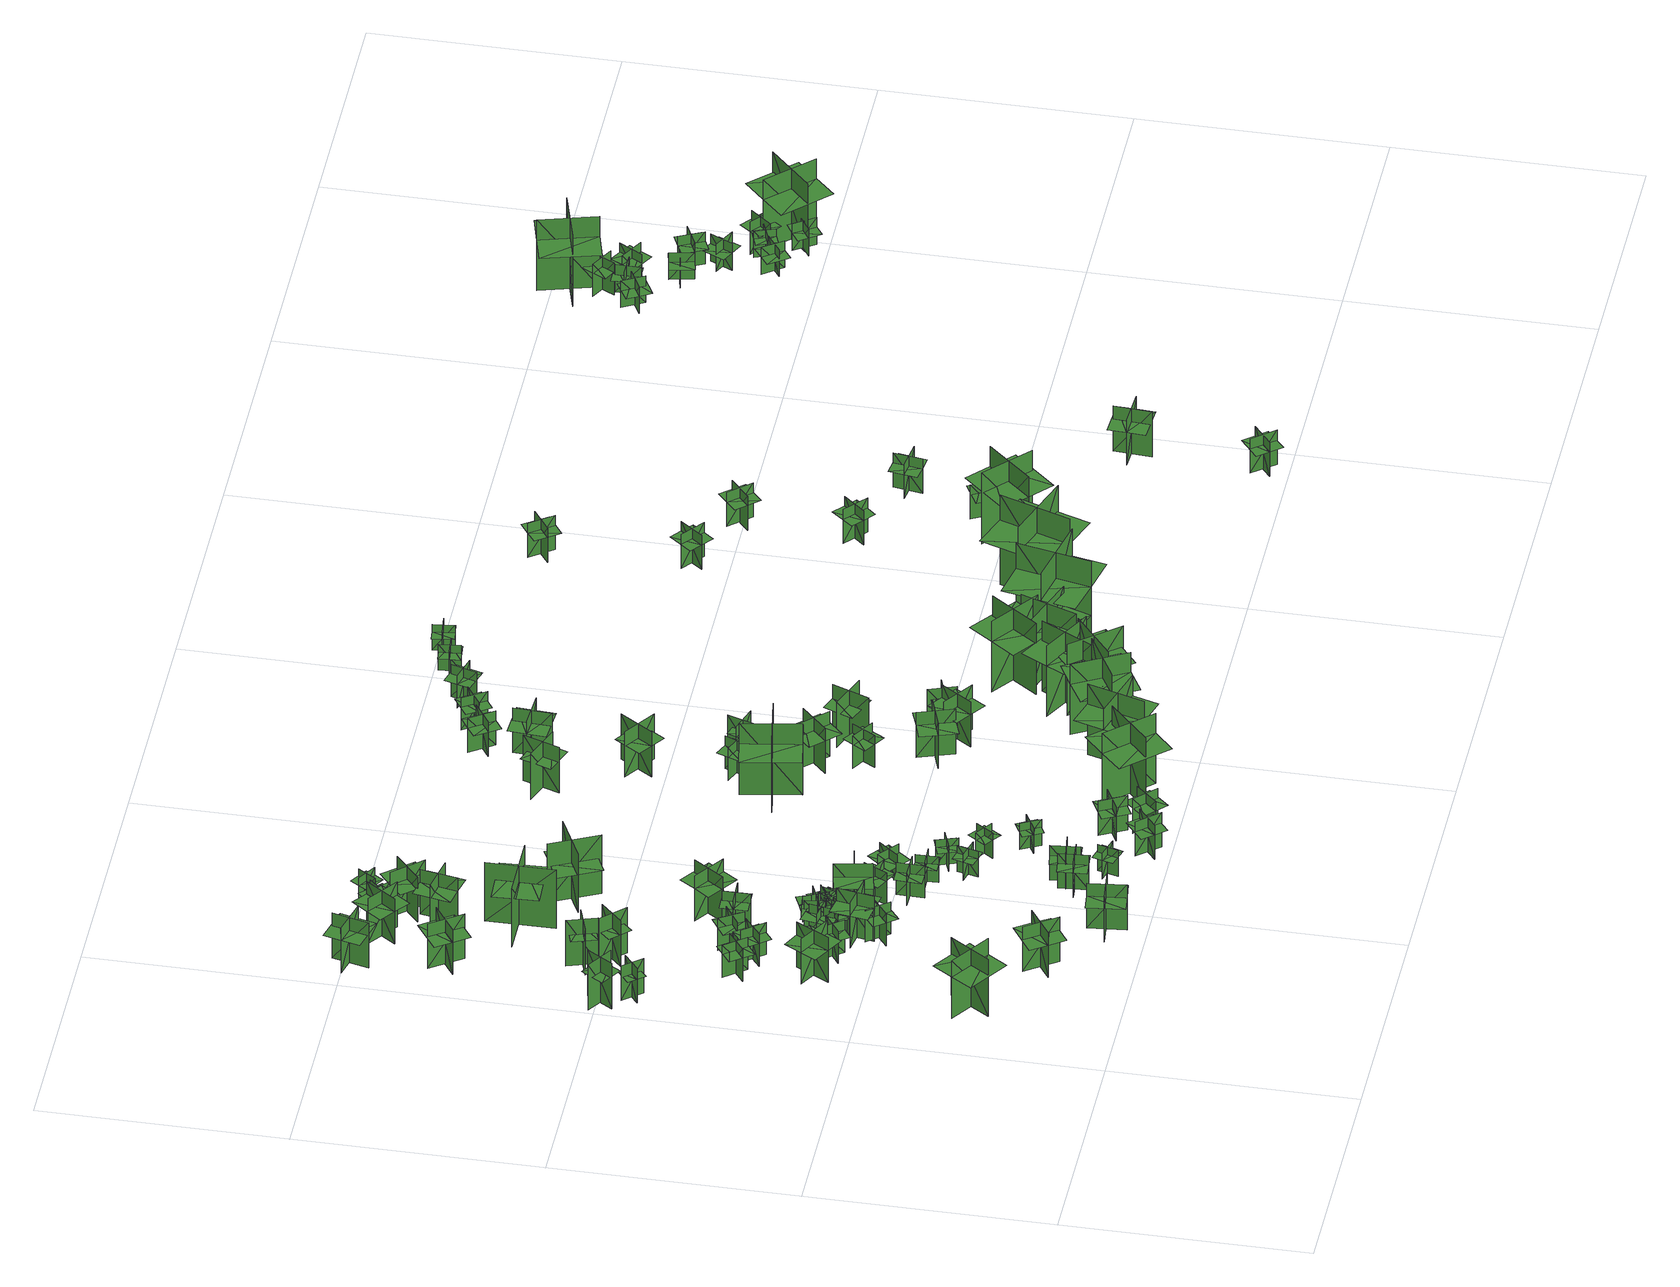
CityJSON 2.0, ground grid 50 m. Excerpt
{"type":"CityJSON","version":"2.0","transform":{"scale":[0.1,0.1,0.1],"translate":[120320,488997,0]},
"CityObjects":{
"tree1":{"type":"SolitaryVegetationObject","geometry":[{"type":"MultiSurface","lod":"1","boundaries":[[[0,1,2]],[[0,2,3]],[[4,5,6]],[[4,6,7]],[[8,9,10]],[[8,10,11]],[[8,11,12]],[[8,12,13]]]}]},
"tree2":{"type":"SolitaryVegetationObject","geometry":[{"type":"MultiSurface","lod":"1","boundaries":[[[14,15,16]],[[14,16,17]],[[18,19,20]],[[18,20,21]],[[22,23,24]],[[22,24,25]],[[22,25,26]],[[22,26,27]]]}]},
"tree3":{"type":"SolitaryVegetationObject","geometry":[{"type":"MultiSurface","lod":"1","boundaries":[[[28,29,30]],[[28,30,31]],[[32,33,34]],[[32,34,35]],[[36,37,38]],[[36,38,39]],[[36,39,40]],[[36,40,41]]]}]},
"tree4":{"type":"SolitaryVegetationObject","geometry":[{"type":"MultiSurface","lod":"1","boundaries":[[[42,43,44]],[[42,44,45]],[[46,47,48]],[[46,48,49]],[[50,51,52]],[[50,52,53]],[[50,53,54]],[[50,54,55]]]}]},
"tree5":{"type":"SolitaryVegetationObject","geometry":[{"type":"MultiSurface","lod":"1","boundaries":[[[56,57,58]],[[56,58,59]],[[60,61,62]],[[60,62,63]],[[64,65,66]],[[64,66,67]],[[64,67,68]],[[64,68,69]]]}]},
"tree6":{"type":"SolitaryVegetationObject","geometry":[{"type":"MultiSurface","lod":"1","boundaries":[[[70,71,72]],[[70,72,73]],[[74,75,76]],[[74,76,77]],[[78,79,80]],[[78,80,81]],[[78,81,82]],[[78,82,83]]]}]},
"tree7":{"type":"SolitaryVegetationObject","geometry":[{"type":"MultiSurface","lod":"1","boundaries":[[[84,85,86]],[[84,86,87]],[[88,89,90]],[[88,90,91]],[[92,93,94]],[[92,94,95]],[[92,95,96]],[[92,96,97]]]}]},
"tree8":{"type":"SolitaryVegetationObject","geometry":[{"type":"MultiSurface","lod":"1","boundaries":[[[98,99,100]],[[98,100,101]],[[102,103,104]],[[102,104,105]],[[106,107,108]],[[106,108,109]],[[106,109,110]],[[106,110,111]]]}]},
"tree9":{"type":"SolitaryVegetationObject","geometry":[{"type":"MultiSurface","lod":"1","boundaries":[[[112,113,114]],[[112,114,115]],[[116,117,118]],[[116,118,119]],[[120,121,122]],[[120,122,123]],[[120,123,124]],[[120,124,125]]]}]},
"tree10":{"type":"SolitaryVegetationObject","geometry":[{"type":"MultiSurface","lod":"1","boundaries":[[[126,127,128]],[[126,128,129]],[[130,131,132]],[[130,132,133]],[[134,135,136]],[[134,136,137]],[[134,137,138]],[[134,138,139]]]}]},
"tree11":{"type":"SolitaryVegetationObject","geometry":[{"type":"MultiSurface","lod":"1","boundaries":[[[140,141,142]],[[140,142,143]],[[144,145,146]],[[144,146,147]],[[148,149,150]],[[148,150,151]],[[148,151,152]],[[148,152,153]]]}]},
"tree12":{"type":"SolitaryVegetationObject","geometry":[{"type":"MultiSurface","lod":"1","boundaries":[[[154,155,156]],[[154,156,157]],[[158,159,160]],[[158,160,161]],[[162,163,164]],[[162,164,165]],[[162,165,166]],[[162,166,167]]]}]},
"tree13":{"type":"SolitaryVegetationObject","geometry":[{"type":"MultiSurface","lod":"1","boundaries":[[[168,169,170]],[[168,170,171]],[[172,173,174]],[[172,174,175]],[[176,177,178]],[[176,178,179]],[[176,179,180]],[[176,180,181]]]}]},
"tree14":{"type":"SolitaryVegetationObject","geometry":[{"type":"MultiSurface","lod":"1","boundaries":[[[182,183,184]],[[182,184,185]],[[186,187,188]],[[186,188,189]],[[190,191,192]],[[190,192,193]],[[190,193,194]],[[190,194,195]]]}]},
"tree15":{"type":"SolitaryVegetationObject","geometry":[{"type":"MultiSurface","lod":"1","boundaries":[[[196,197,198]],[[196,198,199]],[[200,201,202]],[[200,202,203]],[[204,205,206]],[[204,206,207]],[[204,207,208]],[[204,208,209]]]}]},
"tree16":{"type":"SolitaryVegetationObject","geometry":[{"type":"MultiSurface","lod":"1","boundaries":[[[210,211,212]],[[210,212,213]],[[214,215,216]],[[214,216,217]],[[218,219,220]],[[218,220,221]],[[218,221,222]],[[218,222,223]]]}]},
"tree17":{"type":"SolitaryVegetationObject","geometry":[{"type":"MultiSurface","lod":"1","boundaries":[[[224,225,226]],[[224,226,227]],[[228,229,230]],[[228,230,231]],[[232,233,234]],[[232,234,235]],[[232,235,236]],[[232,236,237]]]}]},
"tree18":{"type":"SolitaryVegetationObject","geometry":[{"type":"MultiSurface","lod":"1","boundaries":[[[238,239,240]],[[238,240,241]],[[242,243,244]],[[242,244,245]],[[246,247,248]],[[246,248,249]],[[246,249,250]],[[246,250,251]]]}]},
"tree19":{"type":"SolitaryVegetationObject","geometry":[{"type":"MultiSurface","lod":"1","boundaries":[[[252,253,254]],[[252,254,255]],[[256,257,258]],[[256,258,259]],[[260,261,262]],[[260,262,263]],[[260,263,264]],[[260,264,265]]]}]},
"tree20":{"type":"SolitaryVegetationObject","geometry":[{"type":"MultiSurface","lod":"1","boundaries":[[[266,267,268]],[[266,268,269]],[[270,271,272]],[[270,272,273]],[[274,275,276]],[[274,276,277]],[[274,277,278]],[[274,278,279]]]}]},
"tree21":{"type":"SolitaryVegetationObject","geometry":[{"type":"MultiSurface","lod":"1","boundaries":[[[280,281,282]],[[280,282,283]],[[284,285,286]],[[284,286,287]],[[288,289,290]],[[288,290,291]],[[288,291,292]],[[288,292,293]]]}]},
"tree22":{"type":"SolitaryVegetationObject","geometry":[{"type":"MultiSurface","lod":"1","boundaries":[[[294,295,296]],[[294,296,297]],[[298,299,300]],[[298,300,301]],[[302,303,304]],[[302,304,305]],[[302,305,306]],[[302,306,307]]]}]},
"tree23":{"type":"SolitaryVegetationObject","geometry":[{"type":"MultiSurface","lod":"1","boundaries":[[[308,309,310]],[[308,310,311]],[[312,313,314]],[[312,314,315]],[[316,317,318]],[[316,318,319]],[[316,319,320]],[[316,320,321]]]}]},
"tree24":{"type":"SolitaryVegetationObject","geometry":[{"type":"MultiSurface","lod":"1","boundaries":[[[322,323,324]],[[322,324,325]],[[326,327,328]],[[326,328,329]],[[330,331,332]],[[330,332,333]],[[330,333,334]],[[330,334,335]]]}]},
"tree25":{"type":"SolitaryVegetationObject","geometry":[{"type":"MultiSurface","lod":"1","boundaries":[[[336,337,338]],[[336,338,339]],[[340,341,342]],[[340,342,343]],[[344,345,346]],[[344,346,347]],[[344,347,348]],[[344,348,349]]]}]},
"tree26":{"type":"SolitaryVegetationObject","geometry":[{"type":"MultiSurface","lod":"1","boundaries":[[[350,351,352]],[[350,352,353]],[[354,355,356]],[[354,356,357]],[[358,359,360]],[[358,360,361]],[[358,361,362]],[[358,362,363]]]}]},
"tree27":{"type":"SolitaryVegetationObject","geometry":[{"type":"MultiSurface","lod":"1","boundaries":[[[364,365,366]],[[364,366,367]],[[368,369,370]],[[368,370,371]],[[372,373,374]],[[372,374,375]],[[372,375,376]],[[372,376,377]]]}]},
"tree28":{"type":"SolitaryVegetationObject","geometry":[{"type":"MultiSurface","lod":"1","boundaries":[[[378,379,380]],[[378,380,381]],[[382,383,384]],[[382,384,385]],[[386,387,388]],[[386,388,389]],[[386,389,390]],[[386,390,391]]]}]},
"tree29":{"type":"SolitaryVegetationObject","geometry":[{"type":"MultiSurface","lod":"1","boundaries":[[[392,393,394]],[[392,394,395]],[[396,397,398]],[[396,398,399]],[[400,401,402]],[[400,402,403]],[[400,403,404]],[[400,404,405]]]}]},
"tree30":{"type":"SolitaryVegetationObject","geometry":[{"type":"MultiSurface","lod":"1","boundaries":[[[406,407,408]],[[406,408,409]],[[410,411,412]],[[410,412,413]],[[414,415,416]],[[414,416,417]],[[414,417,418]],[[414,418,419]]]}]},
"tree31":{"type":"SolitaryVegetationObject","geometry":[{"type":"MultiSurface","lod":"1","boundaries":[[[420,421,422]],[[420,422,423]],[[424,425,426]],[[424,426,427]],[[428,429,430]],[[428,430,431]],[[428,431,432]],[[428,432,433]]]}]},
"tree32":{"type":"SolitaryVegetationObject","geometry":[{"type":"MultiSurface","lod":"1","boundaries":[[[434,435,436]],[[434,436,437]],[[438,439,440]],[[438,440,441]],[[442,443,444]],[[442,444,445]],[[442,445,446]],[[442,446,447]]]}]},
"tree33":{"type":"SolitaryVegetationObject","geometry":[{"type":"MultiSurface","lod":"1","boundaries":[[[448,449,450]],[[448,450,451]],[[452,453,454]],[[452,454,455]],[[456,457,458]],[[456,458,459]],[[456,459,460]],[[456,460,461]]]}]},
"tree34":{"type":"SolitaryVegetationObject","geometry":[{"type":"MultiSurface","lod":"1","boundaries":[[[462,463,464]],[[462,464,465]],[[466,467,468]],[[466,468,469]],[[470,471,472]],[[470,472,473]],[[470,473,474]],[[470,474,475]]]}]},
"tree35":{"type":"SolitaryVegetationObject","geometry":[{"type":"MultiSurface","lod":"1","boundaries":[[[476,477,478]],[[476,478,479]],[[480,481,482]],[[480,482,483]],[[484,485,486]],[[484,486,487]],[[484,487,488]],[[484,488,489]]]}]},
"tree36":{"type":"SolitaryVegetationObject","geometry":[{"type":"MultiSurface","lod":"1","boundaries":[[[490,491,492]],[[490,492,493]],[[494,495,496]],[[494,496,497]],[[498,499,500]],[[498,500,501]],[[498,501,502]],[[498,502,503]]]}]},
"tree37":{"type":"SolitaryVegetationObject","geometry":[{"type":"MultiSurface","lod":"1","boundaries":[[[504,505,506]],[[504,506,507]],[[508,509,510]],[[508,510,511]],[[512,513,514]],[[512,514,515]],[[512,515,516]],[[512,516,517]]]}]},
"tree38":{"type":"SolitaryVegetationObject","geometry":[{"type":"MultiSurface","lod":"1","boundaries":[[[518,519,520]],[[518,520,521]],[[522,523,524]],[[522,524,525]],[[526,527,528]],[[526,528,529]],[[526,529,530]],[[526,530,531]]]}]},
"tree39":{"type":"SolitaryVegetationObject","geometry":[{"type":"MultiSurface","lod":"1","boundaries":[[[532,533,534]],[[532,534,535]],[[536,537,538]],[[536,538,539]],[[540,541,542]],[[540,542,543]],[[540,543,544]],[[540,544,545]]]}]},
"tree40":{"type":"SolitaryVegetationObject","geometry":[{"type":"MultiSurface","lod":"1","boundaries":[[[546,547,548]],[[546,548,549]],[[550,551,552]],[[550,552,553]],[[554,555,556]],[[554,556,557]],[[554,557,558]],[[554,558,559]]]}]},
"tree41":{"type":"SolitaryVegetationObject","geometry":[{"type":"MultiSurface","lod":"1","boundaries":[[[560,561,562]],[[560,562,563]],[[564,565,566]],[[564,566,567]],[[568,569,570]],[[568,570,571]],[[568,572,573]],[[568,573,569]]]}]},
"tree42":{"type":"SolitaryVegetationObject","geometry":[{"type":"MultiSurface","lod":"1","boundaries":[[[574,575,576]],[[574,576,577]],[[578,579,580]],[[578,580,581]],[[582,583,584]],[[582,584,585]],[[582,585,586]],[[582,586,587]]]}]},
"tree43":{"type":"SolitaryVegetationObject","geometry":[{"type":"MultiSurface","lod":"1","boundaries":[[[588,589,590]],[[588,590,591]],[[592,593,594]],[[592,594,595]],[[596,597,598]],[[596,598,599]],[[596,599,600]],[[596,600,601]]]}]},
"tree44":{"type":"SolitaryVegetationObject","geometry":[{"type":"MultiSurface","lod":"1","boundaries":[[[602,603,604]],[[602,604,605]],[[606,607,608]],[[606,608,609]],[[610,611,612]],[[610,612,613]],[[610,613,614]],[[610,614,615]]]}]},
"tree45":{"type":"SolitaryVegetationObject","geometry":[{"type":"MultiSurface","lod":"1","boundaries":[[[616,617,618]],[[616,618,619]],[[620,621,622]],[[620,622,623]],[[624,625,626]],[[624,626,627]],[[624,627,628]],[[624,628,629]]]}]},
"tree46":{"type":"SolitaryVegetationObject","geometry":[{"type":"MultiSurface","lod":"1","boundaries":[[[630,631,632]],[[630,632,633]],[[634,635,636]],[[634,636,637]],[[638,639,640]],[[638,640,641]],[[638,641,642]],[[638,642,643]]]}]},
"tree47":{"type":"SolitaryVegetationObject","geometry":[{"type":"MultiSurface","lod":"1","boundaries":[[[644,645,646]],[[644,646,647]],[[648,649,650]],[[648,650,651]],[[652,653,654]],[[652,654,655]],[[652,655,656]],[[652,656,657]]]}]},
"tree48":{"type":"SolitaryVegetationObject","geometry":[{"type":"MultiSurface","lod":"1","boundaries":[[[658,659,660]],[[658,660,661]],[[662,663,664]],[[662,664,665]],[[666,667,668]],[[666,668,669]],[[666,669,670]],[[666,670,671]]]}]},
"tree49":{"type":"SolitaryVegetationObject","geometry":[{"type":"MultiSurface","lod":"1","boundaries":[[[672,673,674]],[[672,674,675]],[[676,677,678]],[[676,678,679]],[[680,681,682]],[[680,682,683]],[[680,683,684]],[[680,684,685]]]}]},
"tree50":{"type":"SolitaryVegetationObject","geometry":[{"type":"MultiSurface","lod":"1","boundaries":[[[686,687,688]],[[686,688,689]],[[690,691,692]],[[690,692,693]],[[694,695,696]],[[694,696,697]],[[694,697,698]],[[694,698,699]]]}]},
"tree51":{"type":"SolitaryVegetationObject","geometry":[{"type":"MultiSurface","lod":"1","boundaries":[[[700,701,702]],[[700,702,703]],[[704,705,706]],[[704,706,707]],[[708,709,710]],[[708,710,711]],[[708,711,712]],[[708,712,713]]]}]},
"tree52":{"type":"SolitaryVegetationObject","geometry":[{"type":"MultiSurface","lod":"1","boundaries":[[[714,715,716]],[[714,716,717]],[[718,719,720]],[[718,720,721]],[[722,723,724]],[[722,724,725]],[[722,725,726]],[[722,726,727]]]}]},
"tree53":{"type":"SolitaryVegetationObject","geometry":[{"type":"MultiSurface","lod":"1","boundaries":[[[728,729,730]],[[728,730,731]],[[732,733,734]],[[732,734,735]],[[736,737,738]],[[736,738,739]],[[736,739,740]],[[736,740,741]]]}]},
"tree54":{"type":"SolitaryVegetationObject","geometry":[{"type":"MultiSurface","lod":"1","boundaries":[[[742,743,744]],[[742,744,745]],[[746,747,748]],[[746,748,749]],[[750,751,752]],[[750,752,753]],[[750,753,754]],[[750,754,755]]]}]},
"tree55":{"type":"SolitaryVegetationObject","geometry":[{"type":"MultiSurface","lod":"1","boundaries":[[[756,757,758]],[[756,758,759]],[[760,761,762]],[[760,762,763]],[[764,765,766]],[[764,766,767]],[[764,767,768]],[[764,768,769]]]}]},
"tree56":{"type":"SolitaryVegetationObject","geometry":[{"type":"MultiSurface","lod":"1","boundaries":[[[770,771,772]],[[770,772,773]],[[774,775,776]],[[774,776,777]],[[778,779,780]],[[778,780,781]],[[778,781,782]],[[778,782,783]]]}]},
"tree57":{"type":"SolitaryVegetationObject","geometry":[{"type":"MultiSurface","lod":"1","boundaries":[[[784,785,786]],[[784,786,787]],[[788,789,790]],[[788,790,791]],[[792,793,794]],[[792,794,795]],[[792,795,796]],[[792,796,797]]]}]},
"tree58":{"type":"SolitaryVegetationObject","geometry":[{"type":"MultiSurface","lod":"1","boundaries":[[[798,799,800]],[[798,800,801]],[[802,803,804]],[[802,804,805]],[[806,807,808]],[[806,808,809]],[[806,809,810]],[[806,810,811]]]}]},
"tree59":{"type":"SolitaryVegetationObject","geometry":[{"type":"MultiSurface","lod":"1","boundaries":[[[812,813,814]],[[812,814,815]],[[816,817,818]],[[816,818,819]],[[820,821,822]],[[820,822,823]],[[820,823,824]],[[820,824,825]]]}]},
"tree60":{"type":"SolitaryVegetationObject","geometry":[{"type":"MultiSurface","lod":"1","boundaries":[[[826,827,828]],[[826,828,829]],[[830,831,832]],[[830,832,833]],[[834,835,836]],[[834,836,837]],[[834,837,838]],[[834,838,839]]]}]},
"tree61":{"type":"SolitaryVegetationObject","geometry":[{"type":"MultiSurface","lod":"1","boundaries":[[[840,841,842]],[[840,842,843]],[[844,845,846]],[[844,846,847]],[[848,849,850]],[[848,850,851]],[[848,851,852]],[[848,852,853]]]}]},
"tree62":{"type":"SolitaryVegetationObject","geometry":[{"type":"MultiSurface","lod":"1","boundaries":[[[854,855,856]],[[854,856,857]],[[858,859,860]],[[858,860,861]],[[862,863,864]],[[862,864,865]],[[862,865,866]],[[862,866,867]]]}]},
"tree63":{"type":"SolitaryVegetationObject","geometry":[{"type":"MultiSurface","lod":"1","boundaries":[[[868,869,870]],[[868,870,871]],[[872,873,874]],[[872,874,875]],[[876,877,878]],[[876,878,879]],[[876,879,880]],[[876,880,881]]]}]},
"tree64":{"type":"SolitaryVegetationObject","geometry":[{"type":"MultiSurface","lod":"1","boundaries":[[[882,883,884]],[[882,884,885]],[[886,887,888]],[[886,888,889]],[[890,891,892]],[[890,892,893]],[[890,893,894]],[[890,894,895]]]}]},
"tree65":{"type":"SolitaryVegetationObject","geometry":[{"type":"MultiSurface","lod":"1","boundaries":[[[896,897,898]],[[896,898,899]],[[900,901,902]],[[900,902,903]],[[904,905,906]],[[904,906,907]],[[904,907,908]],[[904,908,909]]]}]},
"tree66":{"type":"SolitaryVegetationObject","geometry":[{"type":"MultiSurface","lod":"1","boundaries":[[[910,911,912]],[[910,912,913]],[[914,915,916]],[[914,916,917]],[[918,919,920]],[[918,920,921]],[[918,921,922]],[[918,922,923]]]}]},
"tree67":{"type":"SolitaryVegetationObject","geometry":[{"type":"MultiSurface","lod":"1","boundaries":[[[924,925,926]],[[924,926,927]],[[928,929,930]],[[928,930,931]],[[932,933,934]],[[932,934,935]],[[932,935,936]],[[932,936,937]]]}]},
"tree68":{"type":"SolitaryVegetationObject","geometry":[{"type":"MultiSurface","lod":"1","boundaries":[[[938,939,940]],[[938,940,941]],[[942,943,944]],[[942,944,945]],[[946,947,948]],[[946,948,949]],[[946,949,950]],[[946,950,951]]]}]},
"tree69":{"type":"SolitaryVegetationObject","geometry":[{"type":"MultiSurface","lod":"1","boundaries":[[[952,953,954]],[[952,954,955]],[[956,957,958]],[[956,958,959]],[[960,961,962]],[[960,962,963]],[[960,963,964]],[[960,964,965]]]}]},
"tree70":{"type":"SolitaryVegetationObject","geometry":[{"type":"MultiSurface","lod":"1","boundaries":[[[966,967,968]],[[966,968,969]],[[970,971,972]],[[970,972,973]],[[974,975,976]],[[974,976,977]],[[974,977,978]],[[974,978,979]]]}]},
"tree71":{"type":"SolitaryVegetationObject","geometry":[{"type":"MultiSurface","lod":"1","boundaries":[[[980,981,982]],[[980,982,983]],[[984,985,986]],[[984,986,987]],[[988,989,990]],[[988,990,991]],[[988,991,992]],[[988,992,993]]]}]},
"tree72":{"type":"SolitaryVegetationObject","geometry":[{"type":"MultiSurface","lod":"1","boundaries":[[[994,995,996]],[[994,996,997]],[[998,999,1000]],[[998,1000,1001]],[[1002,1003,1004]],[[1002,1004,1005]],[[1002,1005,1006]],[[1002,1006,1007]]]}]},
"tree73":{"type":"SolitaryVegetationObject","geometry":[{"type":"MultiSurface","lod":"1","boundaries":[[[1008,1009,1010]],[[1008,1010,1011]],[[1012,1013,1014]],[[1012,1014,1015]],[[1016,1017,1018]],[[1016,1018,1019]],[[1016,1019,1020]],[[1016,1020,1021]]]}]},
"tree74":{"type":"SolitaryVegetationObject","geometry":[{"type":"MultiSurface","lod":"1","boundaries":[[[1022,1023,1024]],[[1022,1024,1025]],[[1026,1027,1028]],[[1026,1028,1029]],[[1030,1031,1032]],[[1030,1032,1033]],[[1030,1033,1034]],[[1030,1034,1035]]]}]},
"tree75":{"type":"SolitaryVegetationObject","geometry":[{"type":"MultiSurface","lod":"1","boundaries":[[[1036,1037,1038]],[[1036,1038,1039]],[[1040,1041,1042]],[[1040,1042,1043]],[[1044,1045,1046]],[[1044,1046,1047]],[[1044,1047,1048]],[[1044,1048,1049]]]}]},
"tree76":{"type":"SolitaryVegetationObject","geometry":[{"type":"MultiSurface","lod":"1","boundaries":[[[1050,1051,1052]],[[1050,1052,1053]],[[1054,1055,1056]],[[1054,1056,1057]],[[1058,1059,1060]],[[1058,1060,1061]],[[1058,1061,1062]],[[1058,1062,1063]]]}]},
"tree77":{"type":"SolitaryVegetationObject","geometry":[{"type":"MultiSurface","lod":"1","boundaries":[[[1064,1065,1066]],[[1064,1066,1067]],[[1068,1069,1070]],[[1068,1070,1071]],[[1072,1073,1074]],[[1072,1074,1075]],[[1072,1075,1076]],[[1072,1076,1077]]]}]},
"tree78":{"type":"SolitaryVegetationObject","geometry":[{"type":"MultiSurface","lod":"1","boundaries":[[[1078,1079,1080]],[[1078,1080,1081]],[[1082,1083,1084]],[[1082,1084,1085]],[[1086,1087,1088]],[[1086,1088,1089]],[[1086,1089,1090]],[[1086,1090,1091]]]}]},
"tree79":{"type":"SolitaryVegetationObject","geometry":[{"type":"MultiSurface","lod":"1","boundaries":[[[1092,1093,1094]],[[1092,1094,1095]],[[1096,1097,1098]],[[1096,1098,1099]],[[1100,1101,1102]],[[1100,1102,1103]],[[1100,1103,1104]],[[1100,1104,1105]]]}]},
"tree80":{"type":"SolitaryVegetationObject","geometry":[{"type":"MultiSurface","lod":"1","boundaries":[[[1106,1107,1108]],[[1106,1108,1109]],[[1110,1111,1112]],[[1110,1112,1113]],[[1114,1115,1116]],[[1114,1116,1117]],[[1114,1117,1118]],[[1114,1118,1119]]]}]},
"tree81":{"type":"SolitaryVegetationObject","geometry":[{"type":"MultiSurface","lod":"1","boundaries":[[[1120,1121,1122]],[[1120,1122,1123]],[[1124,1125,1126]],[[1124,1126,1127]],[[1128,1129,1130]],[[1128,1130,1131]],[[1128,1131,1132]],[[1128,1132,1133]]]}]},
"tree82":{"type":"SolitaryVegetationObject","geometry":[{"type":"MultiSurface","lod":"1","boundaries":[[[1134,1135,1136]],[[1134,1136,1137]],[[1138,1139,1140]],[[1138,1140,1141]],[[1142,1143,1144]],[[1142,1144,1145]],[[1142,1145,1146]],[[1142,1146,1147]]]}]},
"tree83":{"type":"SolitaryVegetationObject","geometry":[{"type":"MultiSurface","lod":"1","boundaries":[[[1148,1149,1150]],[[1148,1150,1151]],[[1152,1153,1154]],[[1152,1154,1155]],[[1156,1157,1158]],[[1156,1158,1159]],[[1156,1159,1160]],[[1156,1160,1161]]]}]},
"tree84":{"type":"SolitaryVegetationObject","geometry":[{"type":"MultiSurface","lod":"1","boundaries":[[[1162,1163,1164]],[[1162,1164,1165]],[[1166,1167,1168]],[[1166,1168,1169]],[[1170,1171,1172]],[[1170,1172,1173]],[[1170,1173,1174]],[[1170,1174,1175]]]}]},
"tree85":{"type":"SolitaryVegetationObject","geometry":[{"type":"MultiSurface","lod":"1","boundaries":[[[1176,1177,1178]],[[1176,1178,1179]],[[1180,1181,1182]],[[1180,1182,1183]],[[1184,1185,1186]],[[1184,1186,1187]],[[1184,1187,1188]],[[1184,1188,1189]]]}]},
"tree86":{"type":"SolitaryVegetationObject","geometry":[{"type":"MultiSurface","lod":"1","boundaries":[[[1190,1191,1192]],[[1190,1192,1193]],[[1194,1195,1196]],[[1194,1196,1197]],[[1198,1199,1200]],[[1198,1200,1201]],[[1198,1201,1202]],[[1198,1202,1203]]]}]},
"tree87":{"type":"SolitaryVegetationObject","geometry":[{"type":"MultiSurface","lod":"1","boundaries":[[[1204,1205,1206]],[[1204,1206,1207]],[[1208,1209,1210]],[[1208,1210,1211]],[[1212,1213,1214]],[[1212,1214,1215]],[[1212,1215,1216]],[[1212,1216,1217]]]}]},
"tree88":{"type":"SolitaryVegetationObject","geometry":[{"type":"MultiSurface","lod":"1","boundaries":[[[1218,1219,1220]],[[1218,1220,1221]],[[1222,1223,1224]],[[1222,1224,1225]],[[1226,1227,1228]],[[1226,1228,1229]],[[1226,1229,1230]],[[1226,1230,1231]]]}]},
"tree89":{"type":"SolitaryVegetationObject","geometry":[{"type":"MultiSurface","lod":"1","boundaries":[[[1232,1233,1234]],[[1232,1234,1235]],[[1236,1237,1238]],[[1236,1238,1239]],[[1240,1241,1242]],[[1240,1242,1243]],[[1240,1243,1244]],[[1240,1244,1245]]]}]},
"tree90":{"type":"SolitaryVegetationObject","geometry":[{"type":"MultiSurface","lod":"1","boundaries":[[[1246,1247,1248]],[[1246,1248,1249]],[[1250,1251,1252]],[[1250,1252,1253]],[[1254,1255,1256]],[[1254,1256,1257]],[[1254,1257,1258]],[[1254,1258,1259]]]}]},
"tree91":{"type":"SolitaryVegetationObject","geometry":[{"type":"MultiSurface","lod":"1","boundaries":[[[1260,1261,1262]],[[1260,1262,1263]],[[1264,1265,1266]],[[1264,1266,1267]],[[1268,1269,1270]],[[1268,1270,1271]],[[1268,1271,1272]],[[1268,1272,1273]]]}]},
"tree92":{"type":"SolitaryVegetationObject","geometry":[{"type":"MultiSurface","lod":"1","boundaries":[[[1274,1275,1276]],[[1274,1276,1277]],[[1278,1279,1280]],[[1278,1280,1281]],[[1282,1283,1284]],[[1282,1284,1285]],[[1282,1285,1286]],[[1282,1286,1287]]]}]},
"tree93":{"type":"SolitaryVegetationObject","geometry":[{"type":"MultiSurface","lod":"1","boundaries":[[[1288,1289,1290]],[[1288,1290,1291]],[[1292,1293,1294]],[[1292,1294,1295]],[[1296,1297,1298]],[[1296,1298,1299]],[[1296,1299,1300]],[[1296,1300,1301]]]}]},
"tree94":{"type":"SolitaryVegetationObject","geometry":[{"type":"MultiSurface","lod":"1","boundaries":[[[1302,1303,1304]],[[1302,1304,1305]],[[1306,1307,1308]],[[1306,1308,1309]],[[1310,1311,1312]],[[1310,1312,1313]],[[1310,1313,1314]],[[1310,1314,1315]]]}]},
"tree95":{"type":"SolitaryVegetationObject","geometry":[{"type":"MultiSurface","lod":"1","boundaries":[[[1316,1317,1318]],[[1316,1318,1319]],[[1320,1321,1322]],[[1320,1322,1323]],[[1324,1325,1326]],[[1324,1326,1327]],[[1324,1327,1328]],[[1324,1328,1329]]]}]},
"tree96":{"type":"SolitaryVegetationObject","geometry":[{"type":"MultiSurface","lod":"1","boundaries":[[[1330,1331,1332]],[[1330,1332,1333]],[[1334,1335,1336]],[[1334,1336,1337]],[[1338,1339,1340]],[[1338,1340,1341]],[[1338,1341,1342]],[[1338,1342,1343]]]}]},
"tree97":{"type":"SolitaryVegetationObject","geometry":[{"type":"MultiSurface","lod":"1","boundaries":[[[1344,1345,1346]],[[1344,1346,1347]],[[1348,1349,1350]],[[1348,1350,1351]],[[1352,1353,1354]],[[1352,1354,1355]],[[1352,1355,1356]],[[1352,1356,1357]]]}]}
},
"vertices":[
[122,251,12],[177,334,12],[177,334,150],[122,251,150],[187,263,12],[104,319,12],[104,319,150],[187,263,150],[187,263,112],[215,305,112],[132,360,112],[104,319,112],[76,277,112],[159,222,112],
[21,968,7],[55,1021,7],[55,1021,116],[21,968,116],[62,977,7],[62,977,116],[9,1011,116],[9,1011,7],[60,978,81],[74,1000,81],[31,1028,81],[17,1005,81],[3,983,81],[46,956,81],
[47,954,10],[78,916,10],[78,916,93],[47,954,93],[44,922,10],[44,922,93],[81,952,93],[81,952,10],[45,923,66],[58,907,66],[88,932,66],[75,947,66],[62,963,66],[33,939,66],
[275,212,13],[319,148,13],[319,148,120],[275,212,120],[265,161,13],[329,205,13],[329,205,120],[265,161,120],[265,161,90],[287,129,90],[351,172,90],[329,205,90],[308,237,90],[243,194,90],
[163,624,9],[231,586,9],[231,586,117],[163,624,117],[177,574,9],[215,642,9],[215,642,117],[177,574,117],[177,574,86],[211,555,86],[249,623,86],[215,642,86],[181,660,86],[143,593,86],
[188,733,10],[155,777,10],[155,777,87],[188,733,87],[194,769,10],[149,736,10],[149,736,87],[194,769,87],[194,769,66],[177,792,66],[133,759,66],[149,736,66],[166,714,66],[210,747,66],
[241,566,9],[286,599,9],[286,599,86],[241,566,86],[278,560,9],[245,605,9],[245,605,86],[278,560,86],[278,560,64],[300,577,64],[268,621,64],[245,605,64],[223,589,64],[255,544,64],
[209,751,9],[243,707,9],[243,707,86],[209,751,86],[204,714,9],[248,748,9],[248,748,86],[204,714,86],[204,714,64],[221,692,64],[265,726,64],[248,748,64],[231,770,64],[187,736,64],
[477,85,10],[400,76,10],[400,76,118],[477,85,118],[437,117,10],[445,40,10],[445,40,118],[437,117,118],[437,117,88],[398,113,88],[407,36,88],[445,40,88],[484,45,88],[475,122,88],
[158,1019,8],[139,1079,8],[139,1079,117],[158,1019,117],[177,1057,8],[177,1057,117],[117,1037,117],[117,1037,8],[175,1056,82],[167,1081,82],[119,1066,82],[127,1040,82],[135,1015,82],[183,1031,82],
[156,1017,9],[200,971,9],[200,971,118],[156,1017,118],[155,975,9],[155,975,118],[200,1019,118],[200,1019,9],[157,976,83],[175,957,83],[211,993,83],[193,1012,83],[175,1031,83],[138,995,83],
[353,484,8],[319,528,8],[319,528,85],[353,484,85],[358,521,8],[314,486,8],[314,486,85],[358,521,85],[358,521,63],[340,542,63],[297,508,63],[314,486,63],[331,465,63],[375,499,63],
[233,762,9],[280,792,9],[280,792,86],[233,762,86],[269,754,9],[239,801,9],[239,801,86],[269,754,86],[269,754,64],[292,769,64],[263,816,64],[239,801,64],[216,786,64],[246,739,64],
[81,1338,9],[125,1274,9],[125,1274,116],[81,1338,116],[71,1287,9],[135,1332,9],[135,1332,116],[71,1287,116],[71,1287,86],[93,1255,86],[157,1300,86],[135,1332,86],[112,1363,86],[49,1319,86],
[299,554,5],[375,540,5],[375,540,113],[299,554,113],[328,512,5],[341,588,5],[341,588,113],[328,512,113],[328,512,83],[366,505,83],[380,581,83],[341,588,83],[303,595,83],[290,518,83],
[306,620,9],[306,620,71],[359,611,71],[359,611,9],[336,640,9],[336,640,71],[327,590,71],[327,590,9],[338,648,51],[311,653,51],[300,590,51],[326,585,51],[352,580,51],[364,643,51],
[361,616,9],[361,616,71],[319,582,71],[319,582,9],[356,580,9],[356,580,71],[324,620,71],[324,620,9],[361,574,51],[382,591,51],[341,641,51],[321,624,51],[300,607,51],[340,557,51],
[82,1525,8],[63,1450,8],[63,1450,116],[82,1525,116],[38,1499,8],[113,1480,8],[113,1480,116],[38,1499,116],[38,1499,86],[28,1461,86],[103,1442,86],[113,1480,86],[122,1517,86],[47,1536,86],
[332,562,7],[332,562,69],[369,601,69],[369,601,7],[332,598,7],[332,598,69],[369,563,69],[369,563,7],[326,604,49],[308,585,49],[354,540,49],[373,559,49],[391,579,49],[345,623,49],
[377,630,8],[377,630,70],[324,622,70],[324,622,8],[355,601,8],[355,601,70],[347,652,70],[347,652,8],[357,594,50],[383,598,50],[373,661,50],[347,657,50],[320,653,50],[330,589,50],
[346,585,9],[346,585,71],[376,629,71],[376,629,9],[340,621,9],[340,621,71],[382,591,71],[382,591,9],[334,626,51],[318,604,51],[371,567,51],[386,589,51],[401,610,51],[349,647,51],
[394,584,8],[394,584,70],[342,595,70],[342,595,8],[363,565,8],[363,565,70],[374,615,70],[374,615,8],[362,557,50],[388,552,50],[401,614,50],[375,620,50],[349,625,50],[336,562,50],
[346,624,8],[346,624,70],[395,645,70],[395,645,8],[359,657,8],[359,657,70],[380,610,70],[380,610,8],[356,664,50],[332,654,50],[357,595,50],[382,606,50],[406,616,50],[381,675,50],
[365,641,9],[365,641,71],[390,594,71],[390,594,9],[399,630,9],[399,630,71],[354,605,71],[354,605,9],[406,634,50],[393,657,50],[337,626,50],[350,603,50],[363,579,50],[419,610,50],
[327,809,9],[328,753,9],[328,753,86],[327,809,86],[301,782,9],[357,784,9],[357,784,86],[301,782,86],[301,782,64],[302,754,64],[357,756,64],[357,784,64],[356,811,64],[301,810,64],
[410,590,9],[410,590,71],[360,609,71],[360,609,9],[377,576,9],[377,576,71],[395,624,71],[395,624,9],[374,568,51],[399,559,51],[422,619,51],[397,628,51],[372,638,51],[349,578,51],
[384,561,7],[460,576,7],[460,576,115],[384,561,115],[427,532,7],[412,608,7],[412,608,115],[427,532,115],[427,532,84],[465,539,84],[450,615,84],[412,608,84],[374,600,84],[389,524,84],
[131,1464,15],[193,1418,15],[193,1418,123],[131,1464,123],[138,1413,15],[184,1476,15],[184,1476,123],[138,1413,123],[138,1413,93],[169,1390,93],[215,1453,93],[184,1476,93],[153,1499,93],[107,1436,93],
[528,161,10],[587,166,10],[587,166,93],[528,161,93],[558,136,10],[553,195,10],[553,195,93],[558,136,93],[558,136,70],[588,138,70],[583,197,70],[553,195,70],[524,192,70],[529,133,70],
[319,1193,8],[179,1192,8],[179,1192,148],[319,1193,148],[252,1259,8],[252,1259,148],[253,1119,148],[253,1119,8],[307,1194,110],[305,1240,110],[196,1235,110],[198,1188,110],[200,1142,110],[309,1147,110],
[374,871,9],[330,808,9],[330,808,117],[374,871,117],[323,862,9],[387,818,9],[387,818,117],[323,862,117],[323,862,87],[301,831,87],[365,786,87],[387,818,87],[409,850,87],[346,894,87],
[502,470,9],[447,471,9],[447,471,86],[502,470,86],[477,497,9],[476,441,9],[476,441,86],[477,497,86],[477,497,64],[450,497,64],[448,442,64],[476,441,64],[503,440,64],[505,496,64],
[468,558,8],[443,509,8],[443,509,85],[468,558,85],[432,547,8],[482,522,8],[482,522,85],[432,547,85],[432,547,64],[420,522,64],[469,497,64],[482,522,64],[494,547,64],[445,572,64],
[552,180,10],[610,187,10],[610,187,92],[552,180,92],[582,156,10],[576,215,10],[576,215,92],[582,156,92],[582,156,69],[612,159,69],[605,218,69],[576,215,69],[546,211,69],[553,152,69],
[269,1339,15],[193,1354,15],[193,1354,123],[269,1339,123],[241,1382,15],[226,1306,15],[226,1306,123],[241,1382,123],[241,1382,92],[203,1390,92],[188,1314,92],[226,1306,92],[264,1298,92],[279,1374,92],
[621,130,11],[609,88,11],[609,88,73],[621,130,73],[595,116,11],[638,104,11],[638,104,73],[595,116,73],[595,116,56],[589,95,56],[631,82,56],[638,104,56],[644,125,56],[601,137,56],
[235,1479,11],[196,1439,11],[196,1439,88],[235,1479,88],[198,1479,11],[238,1440,11],[238,1440,88],[198,1479,88],[198,1479,66],[179,1459,66],[218,1420,66],[238,1440,66],[257,1460,66],[218,1499,66],
[551,448,8],[507,447,8],[507,447,70],[551,448,70],[530,469,8],[531,424,8],[531,424,70],[530,469,70],[530,469,52],[508,468,52],[509,424,52],[531,424,52],[553,425,52],[552,469,52],
[278,1434,12],[219,1383,12],[219,1383,119],[278,1434,119],[226,1438,12],[277,1379,12],[277,1379,119],[226,1438,119],[226,1438,89],[197,1413,89],[247,1354,89],[277,1379,89],[306,1404,89],[256,1463,89],
[544,378,10],[587,367,10],[587,367,72],[544,378,72],[559,352,10],[570,395,10],[570,395,72],[559,352,72],[559,352,55],[580,347,55],[591,390,55],[570,395,55],[548,401,55],[537,358,55],
[332,1151,8],[379,1054,8],[379,1054,148],[332,1151,148],[310,1087,8],[310,1087,148],[408,1135,148],[408,1135,8],[339,1147,94],[380,1062,94],[420,1082,94],[378,1166,94],[298,1127,94],[339,1042,94],
[555,506,10],[555,506,72],[514,540,72],[514,540,10],[519,503,10],[519,503,72],[552,543,72],[552,543,10],[514,497,51],[535,480,51],[575,530,51],[554,547,51],[534,563,51],[493,513,51],
[606,426,11],[565,411,11],[565,411,72],[606,426,72],[580,439,11],[595,397,11],[595,397,72],[580,439,72],[580,439,55],[559,431,55],[574,390,55],[595,397,55],[615,405,55],[601,446,55],
[682,68,9],[720,23,9],[720,23,91],[682,68,91],[678,29,9],[724,67,9],[724,67,91],[678,29,91],[678,29,68],[697,7,68],[742,44,68],[724,67,68],[705,90,68],[659,52,68],
[290,1512,8],[266,1475,8],[266,1475,70],[290,1512,70],[261,1506,8],[299,1482,8],[299,1482,70],[261,1506,70],[261,1506,52],[249,1487,52],[287,1463,52],[299,1482,52],[310,1501,52],[273,1524,52],
[645,341,16],[609,366,16],[609,366,77],[645,341,77],[640,370,16],[615,334,16],[615,334,77],[640,370,77],[640,370,60],[622,383,60],[597,346,60],[615,334,60],[633,321,60],[658,358,60],
[654,288,15],[675,249,15],[675,249,77],[654,288,77],[646,260,15],[685,281,15],[685,281,77],[646,260,77],[646,260,60],[656,241,60],[695,262,60],[685,281,60],[674,301,60],[635,280,60],
[731,149,11],[759,97,11],[759,97,93],[731,149,93],[719,112,11],[772,139,11],[772,139,93],[719,112,93],[719,112,70],[733,85,70],[785,113,70],[772,139,70],[758,165,70],[706,138,70],
[794,45,10],[751,86,10],[751,86,92],[794,45,92],[793,85,10],[752,41,10],[752,41,92],[793,85,92],[793,85,69],[771,105,69],[731,62,69],[752,41,69],[774,21,69],[814,64,69],
[838,76,7],[927,158,7],[927,158,176],[838,76,176],[919,72,7],[836,161,7],[836,161,176],[919,72,176],[919,72,129],[964,113,129],[881,203,129],[836,161,129],[792,120,129],[874,31,129],
[695,780,6],[815,800,6],[815,800,176],[695,780,176],[761,732,6],[741,852,6],[741,852,176],[761,732,176],[761,732,128],[821,742,128],[801,862,128],[741,852,128],[681,842,128],[701,722,128],
[912,172,8],[1029,137,8],[1029,137,177],[912,172,177],[950,100,8],[985,217,8],[985,217,177],[950,100,177],[950,100,130],[1009,83,130],[1044,199,130],[985,217,130],[927,234,130],[892,118,130],
[825,859,11],[774,880,11],[774,880,88],[825,859,88],[811,893,11],[790,842,11],[790,842,88],[811,893,88],[811,893,66],[785,904,66],[764,853,66],[790,842,66],[815,832,66],[836,883,66],
[679,1192,8],[706,1268,8],[706,1268,117],[679,1192,117],[726,1214,8],[726,1214,117],[649,1242,117],[649,1242,8],[726,1214,82],[738,1246,82],[676,1268,82],[665,1236,82],[653,1204,82],[715,1182,82],
[909,624,7],[861,653,7],[861,653,84],[909,624,84],[900,660,7],[871,612,7],[871,612,84],[900,660,84],[900,660,62],[877,674,62],[848,627,62],[871,612,62],[895,598,62],[924,645,62],
[960,516,9],[887,491,9],[887,491,117],[960,516,117],[914,539,9],[939,466,9],[939,466,117],[914,539,117],[914,539,87],[877,527,87],[902,453,87],[939,466,87],[976,478,87],[951,552,87],
[893,704,5],[838,760,5],[838,760,113],[893,704,113],[893,756,5],[838,702,5],[838,702,113],[893,756,113],[893,756,83],[866,784,83],[811,729,83],[838,702,83],[865,674,83],[921,728,83],
[751,1078,9],[818,1033,9],[818,1033,117],[751,1078,117],[761,1027,9],[761,1027,117],[806,1095,117],[806,1095,9],[761,1027,83],[789,1008,83],[826,1062,83],[797,1081,83],[769,1100,83],[733,1046,83],
[952,492,13],[1016,448,13],[1016,448,121],[952,492,121],[961,441,13],[1005,505,13],[1005,505,121],[961,441,121],[961,441,91],[993,419,91],[1037,483,91],[1005,505,91],[973,527,91],[930,463,91],
[846,878,8],[902,860,8],[902,860,86],[846,878,86],[863,845,8],[863,845,86],[881,901,86],[881,901,8],[863,845,61],[886,838,61],[901,882,61],[878,889,61],[855,897,61],[840,853,61],
[1022,177,9],[1128,236,9],[1128,236,178],[1022,177,178],[1099,154,9],[1040,261,9],[1040,261,178],[1099,154,178],[1099,154,131],[1153,184,131],[1093,290,131],[1040,261,131],[987,231,131],[1046,125,131],
[997,665,7],[921,695,7],[921,695,115],[997,665,115],[976,713,7],[976,713,115],[946,637,115],[946,637,7],[976,713,81],[945,725,81],[920,665,81],[952,652,81],[984,640,81],[1008,700,81],
[792,1304,7],[788,1226,7],[788,1226,114],[792,1304,114],[754,1270,7],[831,1265,7],[831,1265,114],[754,1270,114],[754,1270,84],[751,1231,84],[829,1226,84],[831,1265,84],[833,1304,84],[756,1308,84],
[1049,484,10],[1029,539,10],[1029,539,87],[1049,484,87],[1064,518,10],[1064,518,87],[1010,498,87],[1010,498,10],[1064,518,63],[1056,540,63],[1012,525,63],[1021,502,63],[1029,479,63],[1073,495,63],
[771,1348,7],[820,1381,7],[820,1381,89],[771,1348,89],[809,1340,7],[776,1389,7],[776,1389,89],[809,1340,89],[809,1340,66],[834,1356,66],[801,1405,66],[776,1389,66],[752,1373,66],[784,1324,66],
[1100,278,9],[1177,183,9],[1177,183,179],[1100,278,179],[1091,197,9],[1186,273,9],[1186,273,179],[1091,197,179],[1091,197,131],[1129,150,131],[1224,226,131],[1186,273,131],[1148,321,131],[1053,244,131],
[1168,340,8],[1110,233,8],[1110,233,177],[1168,340,177],[1090,317,8],[1197,259,8],[1197,259,177],[1090,317,177],[1090,317,130],[1061,264,130],[1168,206,130],[1197,259,130],[1226,313,130],[1119,371,130],
[842,1414,8],[872,1368,8],[872,1368,85],[842,1414,85],[834,1378,8],[880,1408,8],[880,1408,85],[834,1378,85],[834,1378,64],[849,1355,64],[895,1385,64],[880,1408,64],[865,1431,64],[819,1401,64],
[1227,447,8],[1156,349,8],[1156,349,178],[1227,447,178],[1147,435,8],[1246,363,8],[1246,363,178],[1147,435,178],[1147,435,130],[1111,386,130],[1210,314,130],[1246,363,130],[1281,412,130],[1183,484,130],
[1244,395,7],[1203,280,7],[1203,280,176],[1244,395,176],[1170,361,7],[1285,320,7],[1285,320,176],[1170,361,176],[1170,361,129],[1150,304,129],[1264,262,129],[1285,320,129],[1306,377,129],[1191,418,129],
[941,1452,10],[925,1399,10],[925,1399,87],[941,1452,87],[908,1434,10],[961,1419,10],[961,1419,87],[908,1434,87],[908,1434,66],[901,1408,66],[954,1393,66],[961,1419,66],[969,1446,66],[916,1461,66],
[1257,358,6],[1408,326,6],[1408,326,222],[1257,358,222],[1313,271,6],[1345,423,6],[1345,423,222],[1313,271,222],[1313,271,161],[1388,255,161],[1420,407,161],[1345,423,161],[1269,439,161],[1237,288,161],
[1020,1447,13],[1016,1491,13],[1016,1491,75],[1020,1447,75],[1039,1470,13],[995,1466,13],[995,1466,75],[1039,1470,75],[1039,1470,57],[1037,1492,57],[993,1488,57],[995,1466,57],[997,1444,57],[1041,1448,57],
[1098,1496,15],[1054,1490,15],[1054,1490,76],[1098,1496,76],[1074,1514,15],[1080,1470,15],[1080,1470,76],[1074,1514,76],[1074,1514,59],[1052,1511,59],[1058,1467,59],[1080,1470,59],[1102,1473,59],[1096,1517,59],
[1389,428,10],[1535,377,10],[1535,377,226],[1389,428,226],[1433,335,10],[1485,481,10],[1485,481,226],[1433,335,226],[1433,335,166],[1506,309,166],[1558,455,166],[1485,481,166],[1412,507,166],[1360,361,166],
[1416,1091,16],[1462,1054,16],[1462,1054,98],[1416,1091,98],[1420,1052,16],[1457,1098,16],[1457,1098,98],[1420,1052,98],[1420,1052,75],[1443,1033,75],[1480,1079,75],[1457,1098,75],[1434,1116,75],[1397,1070,75],
[1692,457,13],[1603,539,13],[1603,539,183],[1692,457,183],[1689,538,13],[1607,448,13],[1607,448,183],[1689,538,183],[1689,538,135],[1645,579,135],[1562,489,135],[1607,448,135],[1652,407,135],[1734,497,135],
[1555,800,13],[1600,761,13],[1600,761,95],[1555,800,95],[1558,761,13],[1597,805,13],[1597,805,95],[1558,761,95],[1558,761,72],[1580,742,72],[1619,786,72],[1597,805,72],[1574,825,72],[1536,780,72],
[1435,1380,17],[1387,1346,17],[1387,1346,99],[1435,1380,99],[1396,1387,17],[1430,1339,17],[1430,1339,99],[1396,1387,99],[1396,1387,76],[1372,1370,76],[1406,1322,76],[1430,1339,76],[1454,1356,76],[1420,1404,76],
[1702,522,15],[1674,574,15],[1674,574,97],[1702,522,97],[1714,560,15],[1662,532,15],[1662,532,97],[1714,560,97],[1714,560,74],[1700,586,74],[1648,558,74],[1662,532,74],[1676,506,74],[1728,534,74],
[1604,1026,16],[1559,987,16],[1559,987,98],[1604,1026,98],[1564,1029,16],[1603,985,16],[1603,985,98],[1564,1029,98],[1564,1029,75],[1542,1010,75],[1581,965,75],[1603,985,75],[1625,1004,75],[1587,1049,75],
[1915,72,16],[1952,26,16],[1952,26,98],[1915,72,98],[1911,33,16],[1956,70,16],[1956,70,98],[1911,33,98],[1911,33,75],[1930,10,75],[1975,48,75],[1956,70,75],[1938,93,75],[1892,56,75],
[1714,711,16],[1773,702,16],[1773,702,98],[1714,711,98],[1737,679,16],[1746,738,16],[1746,738,98],[1737,679,98],[1737,679,75],[1766,675,75],[1776,733,75],[1746,738,75],[1717,742,75],[1708,684,75],
[1936,344,16],[1931,267,16],[1931,267,124],[1936,344,124],[1897,310,16],[1974,306,16],[1974,306,124],[1897,310,124],[1897,310,94],[1894,272,94],[1972,267,94],[1974,306,94],[1976,344,94],[1899,349,94],
[2238,1313,16],[2214,1357,16],[2214,1357,80],[2238,1313,80],[2247,1343,16],[2247,1343,80],[2202,1319,80],[2202,1319,16],[2247,1343,57],[2233,1367,57],[2189,1342,57],[2202,1319,57],[2216,1295,57],[2260,1319,57],
[2263,1377,15],[2264,1326,15],[2264,1326,80],[2263,1377,80],[2242,1355,15],[2242,1355,80],[2292,1355,80],[2292,1355,15],[2242,1355,57],[2242,1327,57],[2292,1328,57],[2292,1355,57],[2292,1382,57],[2241,1382,57],
[2301,1393,6],[2252,1419,6],[2252,1419,83],[2301,1393,83],[2290,1428,6],[2264,1379,6],[2264,1379,83],[2290,1428,83],[2290,1428,61],[2266,1441,61],[2240,1392,61],[2264,1379,61],[2289,1366,61],[2315,1415,61],
[2345,1267,16],[2296,1256,16],[2296,1256,80],[2345,1267,80],[2319,1283,16],[2319,1283,80],[2330,1234,80],[2330,1234,16],[2319,1283,58],[2292,1278,58],[2303,1228,58],[2330,1234,58],[2356,1240,58],[2346,1289,58],
[2209,1450,10],[2326,1483,10],[2326,1483,179],[2209,1450,179],[2279,1410,10],[2246,1527,10],[2246,1527,179],[2279,1410,179],[2279,1410,132],[2338,1426,132],[2305,1543,132],[2246,1527,132],[2188,1511,132],[2220,1394,132],
[2364,1075,18],[2405,1104,18],[2405,1104,82],[2364,1075,82],[2394,1070,18],[2394,1070,82],[2365,1111,82],[2365,1111,18],[2394,1070,60],[2416,1086,60],[2387,1127,60],[2365,1111,60],[2343,1095,60],[2372,1054,60],
[2300,1332,7],[2328,1380,7],[2328,1380,84],[2300,1332,84],[2336,1341,7],[2288,1368,7],[2288,1368,84],[2336,1341,84],[2336,1341,63],[2350,1365,63],[2302,1393,63],[2288,1368,63],[2274,1344,63],[2322,1317,63],
[2360,1198,16],[2405,1175,16],[2405,1175,81],[2360,1198,81],[2370,1168,16],[2370,1168,81],[2392,1214,81],[2392,1214,16],[2370,1168,58],[2394,1156,58],[2416,1202,58],[2392,1214,58],[2367,1226,58],[2345,1180,58],
[2397,1261,12],[2347,1237,12],[2347,1237,89],[2397,1261,89],[2362,1273,12],[2386,1224,12],[2386,1224,89],[2362,1273,89],[2362,1273,67],[2337,1261,67],[2361,1212,67],[2386,1224,67],[2411,1236,67],[2387,1285,67],
[2406,1106,17],[2447,1122,17],[2447,1122,79],[2406,1106,79],[2433,1094,17],[2417,1135,17],[2417,1135,79],[2433,1094,79],[2433,1094,62],[2454,1102,62],[2437,1143,62],[2417,1135,62],[2396,1127,62],[2413,1086,62],
[2481,1059,18],[2439,1032,18],[2439,1032,82],[2481,1059,82],[2451,1066,18],[2451,1066,82],[2479,1023,82],[2479,1023,18],[2451,1066,60],[2428,1051,60],[2456,1008,60],[2479,1023,60],[2502,1038,60],[2474,1080,60],
[2469,1149,12],[2434,1106,12],[2434,1106,89],[2469,1149,89],[2432,1145,12],[2475,1111,12],[2475,1111,89],[2432,1145,89],[2432,1145,67],[2415,1123,67],[2458,1089,67],[2475,1111,67],[2492,1132,67],[2449,1167,67],
[2455,1037,10],[2543,1121,10],[2543,1121,179],[2455,1037,179],[2536,1035,10],[2452,1123,10],[2452,1123,179],[2536,1035,179],[2536,1035,132],[2580,1077,132],[2496,1165,132],[2452,1123,132],[2408,1080,132],[2493,993,132]
]}
